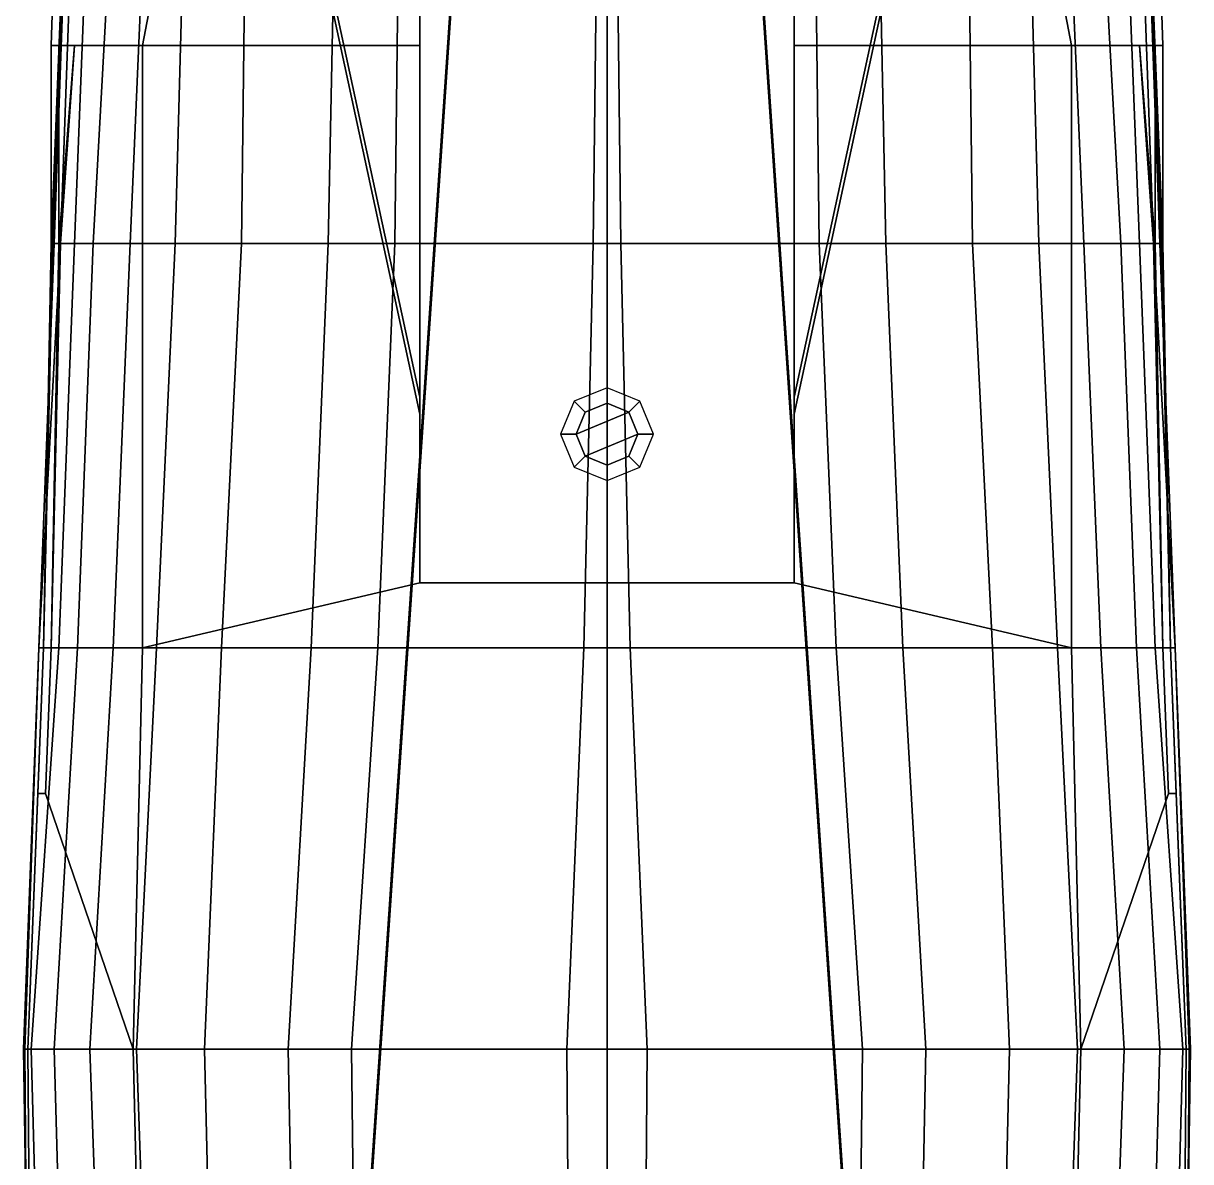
# Model space of a CAD drawing. Extents: x -3.8 to 3.8, y -36.3 to 36.3.
# Drawn here: x -3.77 to 3.77, y -1.26 to 6.09 of the extents above; entities that cross this region are included whole.
import ezdxf

# ---------------------------------------------------------------- set-up
doc = ezdxf.new("R2010")
doc.units = 0
doc.layers.get('0').update_dxf_attribs({"linetype": 'CONTINUOUS'})
doc.layers.add('SUPERSTRUCTURE', color=3, linetype='CONTINUOUS')

msp = doc.modelspace()

# ---------------------------------------------------------------- linework, layer by layer
for points in [[(-3.49, 7.21, 3.01), (-3.49, 7.21, 1.71), (-3.58, 4.67, 1.69), (-3.59, 4.67, 2.99)], [(-3.55, 7.21, 3.67), (-3.49, 7.21, 3.01), (-3.59, 4.67, 2.99), (-3.59, 5.95, 3.62)], [(-3.55, 7.21, 3.79), (-3.55, 7.21, 3.67), (-3.59, 5.95, 3.62)], [(-3.49, 7.21, 1.71), (-3.48, 7.21, 1.01), (-3.57, 4.67, 1.01), (-3.58, 4.67, 1.69)], [(-3.48, 7.21, 1.01), (-3.44, 7.21, 0.34), (-3.53, 4.67, 0.34), (-3.57, 4.67, 1.01)], [(-3.44, 7.21, 0.34), (-3.34, 7.21), (-3.44, 4.67), (-3.53, 4.67, 0.34)], [(-3.34, 7.21), (-3.18, 7.21, -0.27), (-3.32, 4.67, -0.27), (-3.44, 4.67)], [(-3.18, 7.21, -0.27), (-2.97, 7.21, -0.57), (-3.08, 4.67, -0.57), (-3.32, 4.67, -0.27)], [(-2.97, 7.21, -0.57), (-2.72, 7.21, -0.82), (-2.79, 4.67, -0.82), (-3.08, 4.67, -0.57)], [(-2.72, 7.21, -0.82), (-2.33, 7.21, -1.11), (-2.36, 4.67, -1.11), (-2.79, 4.67, -0.82)], [(-2.33, 7.21, -1.11), (-1.75, 7.21, -1.38), (-1.8, 4.67, -1.38), (-2.36, 4.67, -1.11)], [(-1.75, 7.21, -1.38), (-1.34, 7.21, -1.53), (-1.37, 4.67, -1.53), (-1.8, 4.67, -1.38)], [(-1.34, 7.21, -1.53), (-0.06, 7.21, -1.93), (-0.09, 4.67, -1.93), (-1.37, 4.67, -1.53)], [(0, 4.67, -1.93), (-0.09, 4.67, -1.93), (-0.06, 7.21, -1.93), (0, 7.21, -1.93)], [(0, 7.21, -1.93), (0.06, 7.21, -1.93), (0.09, 4.67, -1.93), (0, 4.67, -1.93)], [(1.37, 4.67, -1.53), (0.09, 4.67, -1.93), (0.06, 7.21, -1.93), (1.34, 7.21, -1.53)], [(1.8, 4.67, -1.38), (1.37, 4.67, -1.53), (1.34, 7.21, -1.53), (1.75, 7.21, -1.38)], [(2.36, 4.67, -1.11), (1.8, 4.67, -1.38), (1.75, 7.21, -1.38), (2.33, 7.21, -1.11)], [(2.79, 4.67, -0.82), (2.36, 4.67, -1.11), (2.33, 7.21, -1.11), (2.72, 7.21, -0.82)], [(3.08, 4.67, -0.57), (2.79, 4.67, -0.82), (2.72, 7.21, -0.82), (2.97, 7.21, -0.57)], [(3.32, 4.67, -0.27), (3.08, 4.67, -0.57), (2.97, 7.21, -0.57), (3.18, 7.21, -0.27)], [(3.44, 4.67), (3.32, 4.67, -0.27), (3.18, 7.21, -0.27), (3.34, 7.21)], [(3.53, 4.67, 0.34), (3.44, 4.67), (3.34, 7.21), (3.44, 7.21, 0.34)], [(3.57, 4.67, 1.01), (3.53, 4.67, 0.34), (3.44, 7.21, 0.34), (3.48, 7.21, 1.01)], [(3.58, 4.67, 1.69), (3.57, 4.67, 1.01), (3.48, 7.21, 1.01), (3.49, 7.21, 1.71)], [(3.59, 4.67, 2.99), (3.58, 4.67, 1.69), (3.49, 7.21, 1.71), (3.49, 7.21, 3.01)], [(3.59, 5.95, 3.62), (3.59, 4.67, 2.99), (3.49, 7.21, 3.01), (3.55, 7.21, 3.67)], [(3.59, 5.95, 3.62), (3.59, 5.95, 3.62), (3.55, 7.21, 3.67), (3.55, 7.21, 3.79)], [(-3.59, 5.95, 3.62), (-3.59, 4.67, 2.99), (-3.54, 4.67, 2.99), (-3.54, 5.95, 3.62)], [(-3.54, 5.95, 3.62), (-3.54, 4.67, 2.99), (-3.54, 4.67, 2.99), (-3.44, 5.95, 3.01)], [(-3.44, 5.95, 3.01), (-3.54, 4.67, 2.99), (-3.53, 4.67, 1.69), (-3.44, 5.95, 1.71)], [(3.44, 5.95, 3.01), (3.54, 4.67, 2.99), (3.54, 4.67, 2.99), (3.54, 5.95, 3.62)], [(3.44, 5.95, 1.71), (3.53, 4.67, 1.69), (3.54, 4.67, 2.99), (3.44, 5.95, 3.01)], [(3.54, 5.95, 3.62), (3.54, 4.67, 2.99), (3.59, 4.67, 2.99), (3.59, 5.95, 3.62)], [(-3.57, 4.67, 1.01), (-3.53, 4.67, 0.34), (-3.67, 2.06, 0.53), (-3.67, 2.06, 1.01)], [(-3.53, 4.67, 0.34), (-3.44, 4.67), (-3.54, 2.06), (-3.67, 2.06, 0.53)], [(-3.58, 4.67, 1.69), (-3.57, 4.67, 1.01), (-3.67, 2.06, 1.01), (-3.64, 2.06, 1.7)], [(-3.59, 4.67, 2.99), (-3.58, 4.67, 1.69), (-3.64, 2.06, 1.7), (-3.64, 2.06, 2.01)], [(-3.59, 4.67, 2.99), (-3.64, 2.06, 2.01), (-3.59, 2.06, 2.01), (-3.54, 4.67, 2.99)], [(-3.54, 4.67, 2.99), (-3.59, 2.06, 2.01), (-3.59, 2.06, 1.7), (-3.53, 4.67, 1.69)], [(-3.44, 4.67), (-3.32, 4.67, -0.27), (-3.42, 2.06, -0.27), (-3.54, 2.06)], [(-3.32, 4.67, -0.27), (-3.08, 4.67, -0.57), (-3.19, 2.06, -0.57), (-3.42, 2.06, -0.27)], [(-3.08, 4.67, -0.57), (-2.79, 4.67, -0.82), (-2.91, 2.06, -0.82), (-3.19, 2.06, -0.57)], [(-2.79, 4.67, -0.82), (-2.36, 4.67, -1.11), (-2.49, 2.06, -1.11), (-2.91, 2.06, -0.82)], [(-2.36, 4.67, -1.11), (-1.8, 4.67, -1.38), (-1.91, 2.06, -1.38), (-2.49, 2.06, -1.11)], [(-1.8, 4.67, -1.38), (-1.37, 4.67, -1.53), (-1.48, 2.06, -1.53), (-1.91, 2.06, -1.38)], [(-1.37, 4.67, -1.53), (-0.09, 4.67, -1.93), (-0.15, 2.06, -1.93), (-1.48, 2.06, -1.53)], [(0, 2.06, -1.93), (-0.15, 2.06, -1.93), (-0.09, 4.67, -1.93), (0, 4.67, -1.93)], [(0, 4.67, -1.93), (0.09, 4.67, -1.93), (0.15, 2.06, -1.93), (0, 2.06, -1.93)], [(1.48, 2.06, -1.53), (0.15, 2.06, -1.93), (0.09, 4.67, -1.93), (1.37, 4.67, -1.53)], [(1.91, 2.06, -1.38), (1.48, 2.06, -1.53), (1.37, 4.67, -1.53), (1.8, 4.67, -1.38)], [(2.49, 2.06, -1.11), (1.91, 2.06, -1.38), (1.8, 4.67, -1.38), (2.36, 4.67, -1.11)], [(2.91, 2.06, -0.82), (2.49, 2.06, -1.11), (2.36, 4.67, -1.11), (2.79, 4.67, -0.82)], [(3.19, 2.06, -0.57), (2.91, 2.06, -0.82), (2.79, 4.67, -0.82), (3.08, 4.67, -0.57)], [(3.42, 2.06, -0.27), (3.19, 2.06, -0.57), (3.08, 4.67, -0.57), (3.32, 4.67, -0.27)], [(3.54, 2.06), (3.42, 2.06, -0.27), (3.32, 4.67, -0.27), (3.44, 4.67)], [(3.67, 2.06, 0.53), (3.54, 2.06), (3.44, 4.67), (3.53, 4.67, 0.34)], [(3.67, 2.06, 1.01), (3.67, 2.06, 0.53), (3.53, 4.67, 0.34), (3.57, 4.67, 1.01)], [(3.53, 4.67, 1.69), (3.59, 2.06, 1.7), (3.59, 2.06, 2.01), (3.54, 4.67, 2.99)], [(3.54, 4.67, 2.99), (3.59, 2.06, 2.01), (3.64, 2.06, 2.01), (3.59, 4.67, 2.99)], [(3.64, 2.06, 1.7), (3.67, 2.06, 1.01), (3.57, 4.67, 1.01), (3.58, 4.67, 1.69)], [(3.64, 2.06, 2.01), (3.64, 2.06, 1.7), (3.58, 4.67, 1.69), (3.59, 4.67, 2.99)], [(-3.67, 2.06, 1.01), (-3.67, 2.06, 0.53), (-3.77, -0.53, 0.53), (-3.76, -0.53, 1.01)], [(-3.67, 2.06, 0.53), (-3.54, 2.06), (-3.72, -0.53), (-3.77, -0.53, 0.53)], [(-3.64, 2.06, 1.7), (-3.67, 2.06, 1.01), (-3.76, -0.53, 1.01), (-3.74, -0.53, 1.7)], [(-3.54, 2.06), (-3.42, 2.06, -0.27), (-3.57, -0.53, -0.27), (-3.72, -0.53)], [(-3.64, 2.06, 2.01), (-3.64, 2.06, 1.7), (-3.6763, 1.12, 1.7)], [(-3.64, 2.06, 2.01), (-3.6763, 1.12, 1.7), (-3.6263, 1.12, 1.7), (-3.59, 2.06, 2.01)], [(-3.59, 2.06, 2.01), (-3.6263, 1.12, 1.7), (-3.6263, 1.12, 1.7), (-3.59, 2.06, 1.7)], [(-3.42, 2.06, -0.27), (-3.19, 2.06, -0.57), (-3.34, -0.53, -0.57), (-3.57, -0.53, -0.27)], [(-3.19, 2.06, -0.57), (-2.91, 2.06, -0.82), (-3.04, -0.53, -0.82), (-3.34, -0.53, -0.57)], [(-2.91, 2.06, -0.82), (-2.49, 2.06, -1.11), (-2.6, -0.53, -1.11), (-3.04, -0.53, -0.82)], [(-2.49, 2.06, -1.11), (-1.91, 2.06, -1.38), (-2.06, -0.53, -1.38), (-2.6, -0.53, -1.11)], [(-1.91, 2.06, -1.38), (-1.48, 2.06, -1.53), (-1.65, -0.53, -1.53), (-2.06, -0.53, -1.38)], [(-1.48, 2.06, -1.53), (-0.15, 2.06, -1.93), (-0.26, -0.53, -1.93), (-1.65, -0.53, -1.53)], [(0, -0.53, -1.93), (-0.26, -0.53, -1.93), (-0.15, 2.06, -1.93), (0, 2.06, -1.93)], [(0, 2.06, -1.93), (0.15, 2.06, -1.93), (0.26, -0.53, -1.93), (0, -0.53, -1.93)], [(1.65, -0.53, -1.53), (0.26, -0.53, -1.93), (0.15, 2.06, -1.93), (1.48, 2.06, -1.53)], [(2.06, -0.53, -1.38), (1.65, -0.53, -1.53), (1.48, 2.06, -1.53), (1.91, 2.06, -1.38)], [(2.6, -0.53, -1.11), (2.06, -0.53, -1.38), (1.91, 2.06, -1.38), (2.49, 2.06, -1.11)], [(3.04, -0.53, -0.82), (2.6, -0.53, -1.11), (2.49, 2.06, -1.11), (2.91, 2.06, -0.82)], [(3.34, -0.53, -0.57), (3.04, -0.53, -0.82), (2.91, 2.06, -0.82), (3.19, 2.06, -0.57)], [(3.57, -0.53, -0.27), (3.34, -0.53, -0.57), (3.19, 2.06, -0.57), (3.42, 2.06, -0.27)], [(3.72, -0.53), (3.57, -0.53, -0.27), (3.42, 2.06, -0.27), (3.54, 2.06)], [(3.77, -0.53, 0.53), (3.72, -0.53), (3.54, 2.06), (3.67, 2.06, 0.53)], [(3.59, 2.06, 2.01), (3.6263, 1.12, 1.7), (3.6763, 1.12, 1.7), (3.64, 2.06, 2.01)], [(3.59, 2.06, 1.7), (3.6263, 1.12, 1.7), (3.6263, 1.12, 1.7), (3.59, 2.06, 2.01)], [(3.74, -0.53, 1.7), (3.76, -0.53, 1.01), (3.67, 2.06, 1.01), (3.64, 2.06, 1.7)], [(3.6763, 1.12, 1.7), (3.6763, 1.12, 1.7), (3.64, 2.06, 1.7), (3.64, 2.06, 2.01)], [(3.76, -0.53, 1.01), (3.77, -0.53, 0.53), (3.67, 2.06, 0.53), (3.67, 2.06, 1.01)], [(-3.76, -0.53, 1.01), (-3.77, -0.53, 0.53), (-3.73, -3.08, 0.53), (-3.74, -3.08, 1.01)], [(-3.77, -0.53, 0.53), (-3.72, -0.53), (-3.65, -3.08), (-3.73, -3.08, 0.53)], [(-3.74, -0.53, 1.7), (-3.76, -0.53, 1.01), (-3.74, -3.08, 1.01), (-3.72, -3.08, 1.71)], [(-3.72, -0.53), (-3.57, -0.53, -0.27), (-3.5, -3.08, -0.27), (-3.65, -3.08)], [(-3.57, -0.53, -0.27), (-3.34, -0.53, -0.57), (-3.25, -3.08, -0.57), (-3.5, -3.08, -0.27)], [(-3.34, -0.53, -0.57), (-3.04, -0.53, -0.82), (-2.95, -3.08, -0.82), (-3.25, -3.08, -0.57)], [(-3.04, -0.53, -0.82), (-2.6, -0.53, -1.11), (-2.54, -3.08, -1.11), (-2.95, -3.08, -0.82)], [(-2.6, -0.53, -1.11), (-2.06, -0.53, -1.38), (-2.01, -3.08, -1.38), (-2.54, -3.08, -1.11)], [(-2.06, -0.53, -1.38), (-1.65, -0.53, -1.53), (-1.62, -3.08, -1.53), (-2.01, -3.08, -1.38)], [(-1.65, -0.53, -1.53), (-0.26, -0.53, -1.93), (-0.24, -3.08, -1.93), (-1.62, -3.08, -1.53)], [(0, -3.08, -1.93), (-0.24, -3.08, -1.93), (-0.26, -0.53, -1.93), (0, -0.53, -1.93)], [(0, -0.53, -1.93), (0.26, -0.53, -1.93), (0.24, -3.08, -1.93), (0, -3.08, -1.93)], [(1.62, -3.08, -1.53), (0.24, -3.08, -1.93), (0.26, -0.53, -1.93), (1.65, -0.53, -1.53)], [(2.01, -3.08, -1.38), (1.62, -3.08, -1.53), (1.65, -0.53, -1.53), (2.06, -0.53, -1.38)], [(2.54, -3.08, -1.11), (2.01, -3.08, -1.38), (2.06, -0.53, -1.38), (2.6, -0.53, -1.11)], [(2.95, -3.08, -0.82), (2.54, -3.08, -1.11), (2.6, -0.53, -1.11), (3.04, -0.53, -0.82)], [(3.25, -3.08, -0.57), (2.95, -3.08, -0.82), (3.04, -0.53, -0.82), (3.34, -0.53, -0.57)], [(3.5, -3.08, -0.27), (3.25, -3.08, -0.57), (3.34, -0.53, -0.57), (3.57, -0.53, -0.27)], [(3.65, -3.08), (3.5, -3.08, -0.27), (3.57, -0.53, -0.27), (3.72, -0.53)], [(3.73, -3.08, 0.53), (3.65, -3.08), (3.72, -0.53), (3.77, -0.53, 0.53)], [(3.72, -3.08, 1.71), (3.74, -3.08, 1.01), (3.76, -0.53, 1.01), (3.74, -0.53, 1.7)], [(3.74, -3.08, 1.01), (3.73, -3.08, 0.53), (3.77, -0.53, 0.53), (3.76, -0.53, 1.01)]]:
    msp.add_3dface(points)
at = {"layer": 'SUPERSTRUCTURE'}
for points in [[(-3.5, 14.19, 14.61), (-3.5, 14.28, 14.61), (-1.21, 3.68, 4.84), (-1.21, 3.57, 4.84)], [(-1.21, 3.57, 4.84), (-1.21, 3.68, 4.84), (-3.5, 14.28, 14.61), (-3.5, 14.19, 14.61)], [(1.21, 3.57, 4.84), (1.21, 3.68, 4.84), (3.5, 14.28, 14.61), (3.5, 14.19, 14.61)], [(3.5, 14.19, 14.61), (3.5, 14.28, 14.61), (1.21, 3.68, 4.84), (1.21, 3.57, 4.84)], [(-0.5, 13.67, 17.71), (-0.5, 13.76, 17.69), (-1.87, -6.46, 8.6), (-1.87, -6.57, 8.6)], [(-1.87, -6.57, 8.6), (-1.87, -6.46, 8.6), (-0.5, 13.76, 17.69), (-0.5, 13.67, 17.71)], [(1.87, -6.57, 8.6), (1.87, -6.46, 8.6), (0.5, 13.76, 17.69), (0.5, 13.67, 17.71)], [(0.5, 13.67, 17.71), (0.5, 13.76, 17.69), (1.87, -6.46, 8.6), (1.87, -6.57, 8.6)], [(1.21, 2.48, 4.84), (1.21, 12.39, 4.84), (-1.21, 12.39, 4.84), (-1.21, 2.48, 4.84)], [(-3.55, 7.21, 3.79), (-3.59, 5.95, 3.62), (-3, 5.95, 4.18), (-2.76, 7.21, 4.18)], [(-2.76, 7.21, 4.18), (-3, 5.95, 4.18), (-1.21, 5.95, 4.18), (-1.21, 7.21, 4.18)], [(-1.21, 7.21, 4.84), (-1.21, 7.21, 4.18), (-1.21, 5.95, 4.18), (-1.21, 5.95, 4.84)], [(1.21, 5.95, 4.18), (1.21, 7.21, 4.18), (1.21, 7.21, 4.84), (1.21, 5.95, 4.84)], [(1.21, 7.21, 4.18), (1.21, 5.95, 4.18), (3, 5.95, 4.18), (2.76, 7.21, 4.18)], [(2.76, 7.21, 4.18), (3, 5.95, 4.18), (3.59, 5.95, 3.62), (3.55, 7.21, 3.79)], [(-3, 5.95, 4.18), (-3.59, 5.95, 3.62), (-1.21, 5.95, 3.62), (-1.21, 5.95, 4.18)], [(-3.54, 5.95, 3.62), (-3, 5.95, 2.05), (-1.21, 5.95, 2.05), (-1.21, 5.95, 3.62)], [(-3.54, 5.95, 3.62), (-3.44, 5.95, 3.01), (-3, 5.95, 2.05)], [(-3.44, 5.95, 1.71), (-3.53, 4.67, 1.69), (-3, 4.67, 2.04), (-3, 5.95, 2.05)], [(-3.44, 5.95, 3.01), (-3.44, 5.95, 1.71), (-3, 5.95, 2.05)], [(-3, 5.95, 2.05), (-3, 4.67, 2.04), (-1.21, 4.67, 2.04), (-1.21, 5.95, 2.05)], [(-1.21, 5.95, 4.84), (-1.21, 5.95, 2.05), (-1.21, 4.67, 2.04), (-1.21, 4.67, 4.84)], [(1.21, 4.67, 2.04), (1.21, 5.95, 2.05), (1.21, 5.95, 4.84), (1.21, 4.67, 4.84)], [(1.21, 5.95, 4.18), (1.21, 5.95, 3.62), (3.59, 5.95, 3.62), (3, 5.95, 4.18)], [(1.21, 5.95, 3.62), (1.21, 5.95, 2.05), (3, 5.95, 2.05), (3.54, 5.95, 3.62)], [(1.21, 5.95, 2.05), (1.21, 4.67, 2.04), (3, 4.67, 2.04), (3, 5.95, 2.05)], [(3, 5.95, 2.05), (3, 4.67, 2.04), (3.53, 4.67, 1.69), (3.44, 5.95, 1.71)], [(3, 5.95, 2.05), (3, 5.95, 2.05), (3.44, 5.95, 1.71), (3.44, 5.95, 3.01)], [(3, 5.95, 2.05), (3, 5.95, 2.05), (3.44, 5.95, 3.01), (3.54, 5.95, 3.62)], [(-3.53, 4.67, 1.69), (-3.59, 2.06, 1.7), (-3, 2.06, 2.02), (-3, 4.67, 2.04)], [(-3, 4.67, 2.04), (-3, 2.06, 2.02), (-1.21, 2.48, 2.0232), (-1.21, 4.67, 2.04)], [(-1.21, 4.67, 4.84), (-1.21, 4.67, 2.04), (-1.21, 2.48, 2.0232), (-1.21, 2.48, 4.84)], [(1.21, 2.48, 2.0232), (1.21, 4.67, 2.04), (1.21, 4.67, 4.84), (1.21, 2.48, 4.84)], [(1.21, 4.67, 2.04), (1.21, 2.48, 2.0232), (3, 2.06, 2.02), (3, 4.67, 2.04)], [(3, 4.67, 2.04), (3, 2.06, 2.02), (3.59, 2.06, 1.7), (3.53, 4.67, 1.69)], [(0, 3.74, 4.84), (-0.2121, 3.6521, 4.84), (-0.1414, 3.5814, 6.57), (0, 3.64, 6.57)], [(0.2121, 3.6521, 4.84), (0, 3.74, 4.84), (0, 3.64, 6.57), (0.1414, 3.5814, 6.57)], [(-0.2121, 3.6521, 4.84), (-0.3, 3.44, 4.84), (-0.2, 3.44, 6.57), (-0.1414, 3.5814, 6.57)], [(-0.2, 3.44, 6.57), (0.1414, 3.5814, 6.57), (0, 3.64, 6.57), (-0.1414, 3.5814, 6.57)], [(0.3, 3.44, 4.84), (0.2121, 3.6521, 4.84), (0.1414, 3.5814, 6.57), (0.2, 3.44, 6.57)], [(-0.1414, 3.2986, 6.57), (0.2, 3.44, 6.57), (0.1414, 3.5814, 6.57), (-0.2, 3.44, 6.57)], [(-0.3, 3.44, 4.84), (-0.2121, 3.2279, 4.84), (-0.1414, 3.2986, 6.57), (-0.2, 3.44, 6.57)], [(0, 3.24, 6.57), (0.1414, 3.2986, 6.57), (0.2, 3.44, 6.57), (-0.1414, 3.2986, 6.57)], [(0.2121, 3.2279, 4.84), (0.3, 3.44, 4.84), (0.2, 3.44, 6.57), (0.1414, 3.2986, 6.57)], [(-0.2121, 3.2279, 4.84), (0, 3.14, 4.84), (0, 3.24, 6.57), (-0.1414, 3.2986, 6.57)], [(0, 3.14, 4.84), (0.2121, 3.2279, 4.84), (0.1414, 3.2986, 6.57), (0, 3.24, 6.57)], [(3, 2.06, 2.02), (1.21, 2.48, 2.0232), (-1.21, 2.48, 2.0232), (-3, 2.06, 2.02)], [(-1.21, 2.48, 4.84), (-1.21, 2.48, 2.0232), (1.21, 2.48, 2.0232), (1.21, 2.48, 4.84)], [(-3.59, 2.06, 1.7), (-3.6263, 1.12, 1.7), (-3.06, -0.53, 2.02), (-3, 2.06, 2.02)], [(-3, 2.06, 2.02), (-3.06, -0.53, 2.02), (3.06, -0.53, 2.02), (3, 2.06, 2.02)], [(3, 2.06, 2.02), (3.06, -0.53, 2.02), (3.6263, 1.12, 1.7), (3.59, 2.06, 1.7)], [(-3.6763, 1.12, 1.7), (-3.74, -0.53, 1.7), (-3.06, -0.53, 2.02), (-3.6263, 1.12, 1.7)], [(3.6263, 1.12, 1.7), (3.06, -0.53, 2.02), (3.74, -0.53, 1.7), (3.6763, 1.12, 1.7)], [(-3.74, -0.53, 1.7), (-3.72, -3.08, 1.71), (-3, -3.08, 2.05), (-3.06, -0.53, 2.02)], [(3, -3.08, 2.05), (3.06, -0.53, 2.02), (-3.06, -0.53, 2.02), (-3, -3.08, 2.05)], [(3.06, -0.53, 2.02), (3, -3.08, 2.05), (3.72, -3.08, 1.71), (3.74, -0.53, 1.7)]]:
    msp.add_3dface(points, dxfattribs=at)

doc.saveas('drawing.dxf')
